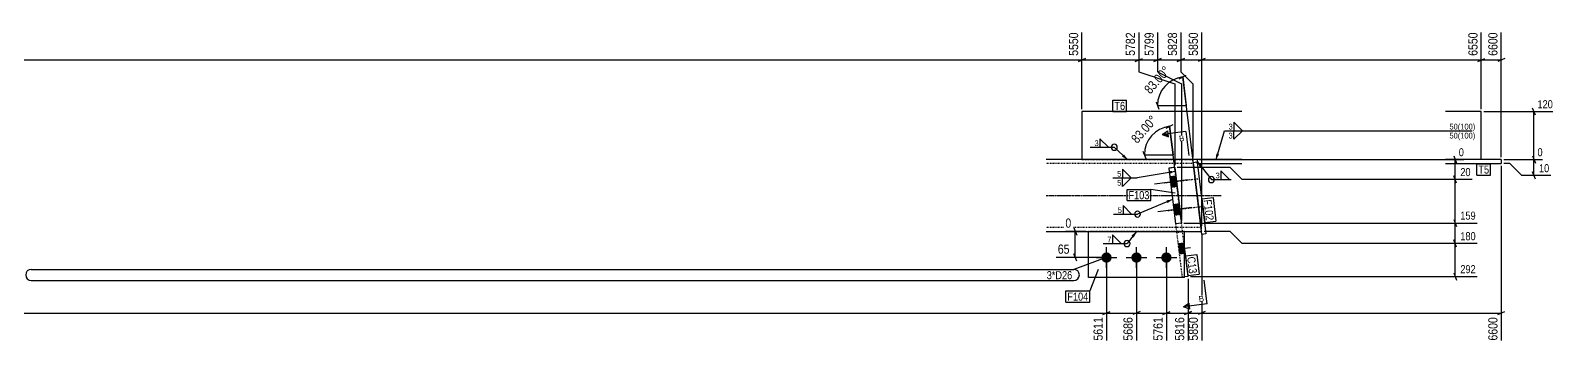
# Model space of a CAD drawing. Header units: millimetres. Extents: x 14 to 46378, y 9 to 1632.
# Drawn here: x 2992 to 6808, y 79 to 859 of the extents above; entities that cross this region are included whole.
import ezdxf

# ---------------------------------------------------------------- set-up
doc = ezdxf.new("R2010")
doc.units = ezdxf.units.MM
doc.linetypes.add('DXK_LINE_DOT2', pattern=[3.9198, 1.9599, -1.9599])
doc.linetypes.add('DXK_LINE_DOT3', pattern=[5.9187, 2.979, -0.9799, 0.9799, -0.9799])
for name, color, linetype in [('MÅLSÆTNING', 7, 'Continuous'), ('STÅL', 7, 'Continuous'), ('TEKST', 7, 'Continuous')]:
    doc.layers.add(name, color=color, linetype=linetype)
doc.styles.add('Arial', font='ARIAL.TTF', dxfattribs={"height": 0.2})
doc.styles.add('Arial Narrow', font='ARIALN.TTF', dxfattribs={"height": 0.2})

msp = doc.modelspace()

# ---------------------------------------------------------------- hatches: boundary and pattern name
at = {"layer": 'STÅL', "linetype": 'Continuous'}
for points in [[(5862.5, 469.3), (5859.3, 495.1), (5844.4, 493.3), (5847.6, 467.5)], [(5871, 399.8), (5867.8, 425.6), (5852.9, 423.8), (5856.1, 398)], [(5865, 325.5), (5868.2, 299.7), (5883.1, 301.5), (5879.9, 327.3)], [(5685.9, 304.6, -1), (5685.9, 278.6, -1)], [(5760.9, 304.6, -1), (5760.9, 278.6, -1)], [(5835.9, 304.6, -1), (5835.9, 278.6, -1)]]:
    msp.add_hatch(color=96, dxfattribs=at).paths.add_polyline_path(points)
at = {"layer": 'TEKST', "linetype": 'Continuous'}
for color, points in [(3, [(5729.8, 549.6), (5738.1, 536.6), (5724.6, 544.1)]), (3, [(5967.8, 549.9), (5960.1, 536.6), (5960.6, 552)]), (3, [(5842.4, 508.2), (5857.8, 507), (5843.7, 500.8)]), (3, [(5919.5, 517.5), (5913.1, 531.6), (5925.4, 522.1)]), (3, [(5836, 434.6), (5851.3, 436.9), (5838.9, 427.7)]), (3, [(5748.6, 347.1), (5760.9, 356.6), (5754.5, 342.4)]), (30, [(5892.2, 177.5), (5893.2, 170.1), (5878.3, 168.2)])]:
    msp.add_hatch(color=color, dxfattribs=at).paths.add_polyline_path(points)

# ---------------------------------------------------------------- linework, layer by layer
at = {"layer": 'MÅLSÆTNING', "color": 7, "linetype": 'Continuous'}
for p, q in [((5624.4, 662.6), (5624.4, 854.6)), ((5624.4, 662.6), (5624.4, 854.6)), ((5872.1, 854.6), (5872.1, 755.9)), ((5924.2, 370.7), (5924.2, 854.6)), ((6624.4, 662.6), (6624.4, 854.6)), ((6674.4, 542.6), (6674.4, 854.6)), ((2734.4, 785.9), (5624.4, 785.9)), ((5633.4, 789.5), (5615.4, 782.3)), ((5615.4, 782.3), (5633.4, 789.5)), ((5863.1, 782.3), (5881.1, 789.5)), ((5872.1, 785.9), (5924.2, 785.9)), ((5933.2, 789.5), (5915.2, 782.3)), ((6615.4, 782.3), (6633.4, 789.5)), ((6624.4, 785.9), (6674.4, 785.9)), ((6683.4, 789.5), (6665.4, 782.3)), ((5868.2, 738.6), (5885.2, 747.9)), ((5872.1, 755.9), (5902.1, 725.9)), ((5873.7, 725.9), (5873.7, 384)), ((5873.7, 725.9), (5873.7, 384)), ((5923.4, 362.5), (5876.7, 743.3)), ((5876.7, 743.3), (5885.5, 671.8)), ((5902.1, 725.9), (5902.1, 542.6)), ((5902.1, 725.9), (5902.1, 542.6)), ((5809.9, 680.8), (5817.1, 662.8)), ((5813.5, 671.8), (5885.5, 671.8)), ((6630.4, 656.6), (6803.5, 656.6)), ((6759.7, 647.6), (6752.5, 665.6)), ((5835.5, 615.1), (5852.5, 624.4)), ((5857.6, 508.6), (5844, 619.8)), ((5844, 619.8), (5852.8, 548.3)), ((5777.2, 557.3), (5784.4, 539.3)), ((5780.8, 548.3), (5852.8, 548.3)), ((5919.1, 536.6), (6580.8, 536.6)), ((6555.4, 545.6), (6562.6, 527.6)), ((6559, 486.9), (6559, 536.6)), ((6680.4, 536.6), (6777.9, 536.6)), ((6752.5, 545.6), (6759.7, 527.6)), ((6756.1, 496.6), (6756.1, 536.6)), ((5995.6, 516.9), (5862.6, 516.9)), ((5995.6, 516.9), (5862.6, 516.9)), ((6025.6, 486.9), (5995.6, 516.9)), ((6025.6, 486.9), (5995.6, 516.9)), ((6674.4, 520.6), (6674.4, 84)), ((6696.1, 526.6), (6680.4, 526.6)), ((6726.1, 496.6), (6696.1, 526.6)), ((6798.4, 496.6), (6726.1, 496.6)), ((6759.7, 487.6), (6752.5, 505.6)), ((6601.3, 486.9), (6025.6, 486.9)), ((6601.3, 486.9), (6025.6, 486.9)), ((6562.6, 477.9), (6555.4, 495.9)), ((6562.6, 477.9), (6555.4, 495.9)), ((6559, 378), (6559, 486.9)), ((6555.4, 387), (6562.6, 369)), ((6555.4, 387), (6562.6, 369)), ((5634.9, 356.6), (5583, 356.6)), ((5604.2, 365.6), (5611.4, 347.6)), ((5607.8, 291.6), (5607.8, 356.6)), ((5879.7, 378), (6614.1, 378)), ((5879.7, 378), (6614.1, 378)), ((5924.2, 350.6), (5924.2, 84)), ((5924.2, 350.6), (5924.2, 84)), ((5995.6, 356.6), (5930.2, 356.6)), ((5995.6, 356.6), (5930.2, 356.6)), ((6025.6, 326.6), (5995.6, 356.6)), ((6025.6, 326.6), (5995.6, 356.6)), ((6559, 326.6), (6559, 378)), ((6614.1, 326.6), (6025.6, 326.6)), ((6614.1, 326.6), (6025.6, 326.6)), ((6562.6, 317.6), (6555.4, 335.6)), ((6562.6, 317.6), (6555.4, 335.6)), ((6559, 244.1), (6559, 326.6)), ((5679.9, 291.6), (5559.7, 291.6)), ((5611.4, 282.6), (5604.2, 300.6)), ((5685.9, 285.6), (5685.9, 84)), ((5685.9, 285.6), (5685.9, 84)), ((5760.9, 285.6), (5760.9, 84)), ((5760.9, 285.6), (5760.9, 84)), ((5835.9, 285.6), (5835.9, 84)), ((5890.1, 238.1), (5890.1, 84)), ((5896.1, 244.1), (6614.1, 244.1)), ((6555.4, 253.1), (6562.6, 235.1)), ((2799.4, 152.7), (5685.9, 152.7)), ((5676.9, 149.1), (5694.9, 156.3)), ((5676.9, 149.1), (5694.9, 156.3)), ((5685.9, 152.7), (5760.9, 152.7)), ((5769.9, 156.3), (5751.9, 149.1)), ((5769.9, 156.3), (5751.9, 149.1)), ((5826.9, 149.1), (5844.9, 156.3)), ((5881.1, 149.1), (5899.1, 156.3)), ((5890.1, 152.7), (5924.2, 152.7)), ((5933.2, 156.3), (5915.2, 149.1)), ((5933.2, 156.3), (5915.2, 149.1)), ((5924.2, 152.7), (6674.4, 152.7)), ((6665.4, 149.1), (6683.4, 156.3))]:
    msp.add_line(p, q, dxfattribs=at)
for centre in [(5885.5, 671.8), (5852.8, 548.3)]:
    msp.add_arc(centre, 72, 97, 180, dxfattribs=at)
at = {"layer": 'STÅL', "color": 2, "linetype": 'Continuous'}
for p, q in [((6024.9, 656.6), (5624.4, 656.6)), ((5624.4, 656.6), (5624.4, 536.6)), ((6624.4, 656.6), (6534.4, 656.6)), ((6624.4, 536.6), (6624.4, 656.6)), ((5902.1, 536.6), (5534.4, 536.6)), ((5913.1, 536.6), (5902.1, 536.6)), ((5923.3, 363.8), (5902.1, 536.6)), ((6024.9, 536.6), (5913.1, 536.6)), ((5913.1, 536.6), (5913.1, 528.4)), ((6674.4, 536.6), (6534.4, 536.6)), ((6674.4, 536.6), (6674.4, 526.6)), ((5856.6, 516.9), (5841.7, 515.1)), ((5841.7, 515.1), (5858.8, 376.2)), ((5856.6, 516.9), (5873.7, 378)), ((5913, 529.8), (5903, 528.6)), ((5913, 529.8), (5934.9, 350.8)), ((5913.4, 526.6), (6024.9, 526.6)), ((6534.4, 526.6), (6674.4, 526.6)), ((5534.4, 356.6), (5924.2, 356.6)), ((5640.9, 241.6), (5640.9, 356.6)), ((5873.7, 378), (5858.8, 376.2)), ((5880.9, 241.6), (5880.9, 356.6)), ((5925, 349.6), (5923.3, 363.8)), ((5934.9, 350.8), (5925, 349.6)), ((5890.1, 244.1), (5880.9, 319.5)), ((5880.9, 241.6), (5640.9, 241.6)), ((5890.1, 244.1), (5880.9, 243))]:
    msp.add_line(p, q, dxfattribs=at)
at = {"layer": 'STÅL', "color": 7, "linetype": 'DXK_LINE_DOT2'}
for p, q in [((5624.4, 536.6), (5902.1, 536.6)), ((6024.9, 536.6), (5913.1, 536.6)), ((6624.4, 536.6), (6534.4, 536.6)), ((5903.3, 526.6), (5534.4, 526.6)), ((5856.6, 516.9), (5841.7, 515.1)), ((5841.7, 515.1), (5875.2, 242.3)), ((5880.9, 319.5), (5856.6, 516.9)), ((5903, 528.6), (5923.3, 363.8)), ((5913.1, 526.6), (5913.1, 528.4)), ((5913.1, 526.6), (5913.4, 526.6)), ((5922.9, 366.6), (5534.4, 366.6)), ((5880.9, 356.6), (5640.9, 356.6)), ((5861.4, 354.7), (5876.3, 356.5)), ((5861.4, 354.7), (5876.3, 356.5)), ((5923.9, 358.5), (5923.3, 363.8)), ((5924.2, 356.6), (5923.9, 358.5)), ((5881.6, 313.6), (5866.7, 311.8)), ((5880.9, 243), (5875.2, 242.3))]:
    msp.add_line(p, q, dxfattribs=at)
at = {"layer": 'STÅL', "color": 96, "linetype": 'Continuous'}
for p, q in [((5890.7, 485.9), (5806.3, 475.5)), ((5859.3, 495.1), (5844.4, 493.3)), ((5862.5, 469.3), (5847.6, 467.5)), ((5867.8, 425.6), (5852.9, 423.8)), ((5899.2, 416.4), (5814.8, 406)), ((5871, 399.8), (5856.1, 398)), ((5685.9, 265.6), (5685.9, 317.6)), ((5760.9, 265.6), (5760.9, 317.6)), ((5835.9, 265.6), (5835.9, 317.6)), ((5879.9, 327.3), (5865, 325.5)), ((5896.4, 316.3), (5866.6, 312.6)), ((5659.9, 291.6), (5711.9, 291.6)), ((5734.9, 291.6), (5786.9, 291.6)), ((5809.9, 291.6), (5861.9, 291.6)), ((5883.1, 301.5), (5868.2, 299.7))]:
    msp.add_line(p, q, dxfattribs=at)
at = {"layer": 'STÅL', "color": 96, "linetype": 'DXK_LINE_DOT2'}
for p, q in [((5831.1, 478.6), (5915.5, 488.9)), ((5844.4, 493.3), (5859.3, 495.1)), ((5847.6, 467.5), (5862.5, 469.3)), ((5852.9, 423.8), (5867.8, 425.6)), ((5839.6, 409.1), (5924, 419.4)), ((5856.1, 398), (5871, 399.8))]:
    msp.add_line(p, q, dxfattribs=at)
at = {"layer": 'STÅL', "color": 7, "linetype": 'DXK_LINE_DOT3'}
msp.add_line((5534.4, 446.6), (5973.1, 446.6), dxfattribs=at)
at = {"layer": 'TEKST', "color": 3, "linetype": 'Continuous'}
for p, q in [((5857.8, 507), (5762.3, 491)), ((5760.9, 356.6), (5737.3, 326.5))]:
    msp.add_line(p, q, dxfattribs=at)
at = {"layer": 'TEKST', "color": 30, "linetype": 'Continuous'}
msp.add_line((5878.3, 168.2), (5892.2, 177.5), dxfattribs=at)
at = {"layer": 'TEKST', "color": 3, "linetype": 'Continuous'}
for centre, start, end in [((5705.4, 567.4), 90, 270), ((5705.4, 567.4), 270, 90), ((5763.6, 400.2), 90, 270), ((5763.6, 400.2), 270, 90), ((5737.3, 326.5), 90, 270), ((5737.3, 326.5), 270, 90)]:
    msp.add_arc(centre, 7.5, start, end, dxfattribs=at)
at = {"layer": 'TEKST', "color": 7, "linetype": 'Continuous'}
msp.add_arc((2993.6, 248), 14.1, 90, 270, dxfattribs=at)

# ---------------------------------------------------------------- wipeouts: each hides what was drawn before it
at = {"color": 0}
for points in [[(6001.9, 610.7), (6001.9, 628.1), (5990.3, 628.1), (5990.3, 610.7)], [(5666.1, 569.2), (5666.1, 586.6), (5654.6, 586.6), (5654.6, 569.2)], [(5600.2, 237.5), (5600.2, 258.5), (5536.2, 258.5), (5536.2, 237.5)], [(5640.2, 183.9), (5640.2, 204.9), (5587.8, 204.9), (5587.8, 183.9)]]:
    msp.add_wipeout(points, dxfattribs=at).dxf.layer = 'TEKST'
at = {"color": 0, "linetype": 'Continuous'}
msp.add_wipeout([(6602.5, 610.7), (6602.5, 628.1), (6543.4, 628.1), (6543.4, 610.7)], dxfattribs=at).dxf.layer = 'TEKST'

# ---------------------------------------------------------------- next in the draw order: linework, layer by layer
at = {"layer": 'TEKST', "color": 3, "linetype": 'Continuous'}
for p, q in [((6026.4, 608.9), (6005, 630.3)), ((6005, 630.3), (6005, 608.9)), ((5690.6, 567.4), (5669.2, 588.8)), ((5669.2, 588.8), (5669.2, 567.4)), ((6005, 608.9), (6026.4, 608.9)), ((5645.3, 567.4), (5705.4, 567.4)), ((5669.2, 567.4), (5690.6, 567.4))]:
    msp.add_line(p, q, dxfattribs=at)

# ---------------------------------------------------------------- next in the draw order: texts
at = {"layer": 'TEKST', "color": 3, "style": 'Arial Narrow'}
msp.add_text('3', height=14.3, dxfattribs=at).set_placement((5655.8, 570.4))

# ---------------------------------------------------------------- next in the draw order: wipeouts: each hides what was drawn before it
at = {"color": 0, "linetype": 'Continuous'}
for points, layer in [([(5919.4, 859.4), (5885.8, 859.4), (5885.8, 791.3), (5919.4, 791.3)], 'MÅLSÆTNING'), ([(6669.6, 859.4), (6636, 859.4), (6636, 791.3), (6669.6, 791.3)], 'MÅLSÆTNING'), ([(6585, 540.8), (6585, 570.2), (6563.8, 570.2), (6563.8, 540.8)], 'MÅLSÆTNING'), ([(6782.1, 540.8), (6782.1, 570.2), (6760.9, 570.2), (6760.9, 540.8)], 'MÅLSÆTNING'), ([(6601.6, 491.1), (6601.6, 520.5), (6567.7, 520.5), (6567.7, 491.1)], 'MÅLSÆTNING'), ([(5602.4, 361.4), (5602.4, 395), (5578.2, 395), (5578.2, 361.4)], 'MÅLSÆTNING'), ([(6614.4, 382.2), (6614.4, 411.6), (6567.7, 411.6), (6567.7, 382.2)], 'MÅLSÆTNING'), ([(6614.4, 330.8), (6614.4, 360.2), (6567.7, 360.2), (6567.7, 330.8)], 'MÅLSÆTNING'), ([(5598.1, 296.4), (5598.1, 330), (5559.2, 330), (5559.2, 296.4)], 'MÅLSÆTNING'), ([(6614.4, 248.3), (6614.4, 277.7), (6567.7, 277.7), (6567.7, 248.3)], 'MÅLSÆTNING'), ([(5681.1, 147.3), (5647.5, 147.3), (5647.5, 79.2), (5681.1, 79.2)], 'MÅLSÆTNING'), ([(5919.4, 147.3), (5885.8, 147.3), (5885.8, 79.2), (5919.4, 79.2)], 'MÅLSÆTNING'), ([(6669.6, 147.3), (6636, 147.3), (6636, 79.2), (6669.6, 79.2)], 'MÅLSÆTNING'), ([(5931, 182.3), (5929.1, 197.1), (5915.9, 195.5), (5917.7, 180.6)], 'TEKST')]:
    msp.add_wipeout(points, dxfattribs=at).dxf.layer = layer
at = {"color": 0}
for points, layer in [([(5854.2, 758.3), (5829.1, 780.6), (5770.6, 714.5), (5795.8, 692.2)], 'MÅLSÆTNING'), ([(5821.5, 634.8), (5796.4, 657.1), (5737.9, 591), (5763.1, 568.7)], 'MÅLSÆTNING'), ([(5723, 492.8), (5723, 510.2), (5711.4, 510.2), (5711.4, 492.8)], 'TEKST'), ([(5969.4, 488.4), (5969.4, 505.8), (5957.8, 505.8), (5957.8, 488.4)], 'TEKST'), ([(5793.3, 437.6), (5793.3, 458.6), (5740.9, 458.6), (5740.9, 437.6)], 'TEKST'), ([(5698, 328.3), (5698, 345.7), (5686.5, 345.7), (5686.5, 328.3)], 'TEKST'), ([(5600.2, 237.5), (5600.2, 258.5), (5536.2, 258.5), (5536.2, 237.5)], 'TEKST'), ([(5640.2, 183.9), (5640.2, 204.9), (5587.8, 204.9), (5587.8, 183.9)], 'TEKST')]:
    msp.add_wipeout(points, dxfattribs=at).dxf.layer = layer

# ---------------------------------------------------------------- next in the draw order: hatches: boundary and pattern name
at = {"layer": 'TEKST', "linetype": 'Continuous'}
msp.add_hatch(color=30, dxfattribs=at).paths.add_polyline_path([(5840.2, 601.1), (5841.1, 593.7), (5825.3, 599.3)])

# ---------------------------------------------------------------- next in the draw order: linework, layer by layer
at = {"layer": 'MÅLSÆTNING', "color": 7, "linetype": 'Continuous'}
for p, q in [((5766.6, 854.6), (5766.6, 755.9)), ((5813.7, 854.6), (5813.7, 755.9)), ((5813.7, 854.6), (5813.7, 755.9)), ((5872.1, 854.6), (5872.1, 755.9)), ((5924.2, 370.7), (5924.2, 854.6)), ((6624.4, 662.6), (6624.4, 854.6)), ((5757.6, 782.3), (5775.6, 789.5)), ((5766.6, 785.9), (5813.7, 785.9)), ((5804.7, 782.3), (5822.7, 789.5)), ((5813.7, 785.9), (5872.1, 785.9)), ((5881.1, 789.5), (5863.1, 782.3)), ((5933.2, 789.5), (5915.2, 782.3)), ((5924.2, 785.9), (6624.4, 785.9)), ((6615.4, 782.3), (6633.4, 789.5)), ((5766.6, 755.9), (5856.6, 725.9)), ((5766.6, 755.9), (5856.6, 725.9)), ((5813.7, 755.9), (5873.7, 725.9)), ((5813.7, 755.9), (5873.7, 725.9)), ((5856.6, 725.9), (5856.6, 522.9)), ((5856.6, 725.9), (5856.6, 522.9)), ((5872.1, 755.9), (5902.1, 725.9)), ((5890.1, 238.1), (5890.1, 84)), ((5835.9, 152.7), (5890.1, 152.7)), ((5899.1, 156.3), (5881.1, 149.1))]:
    msp.add_line(p, q, dxfattribs=at)
at = {"layer": 'TEKST', "color": 30, "linetype": 'Continuous'}
for p, q in [((5825.3, 599.3), (5839.3, 608.6)), ((5825.3, 599.3), (5841.1, 593.7)), ((5841.1, 593.7), (5839.3, 608.6))]:
    msp.add_line(p, q, dxfattribs=at)
at = {"layer": 'TEKST', "color": 3, "linetype": 'Continuous'}
for p, q in [((5738.1, 536.6), (5705.4, 567.4)), ((5747.5, 491), (5726, 512.4)), ((5726, 512.4), (5726, 491)), ((5913.1, 531.6), (5948.5, 486.6)), ((5993.9, 486.6), (5972.5, 508.1)), ((5972.5, 508.1), (5972.5, 486.6)), ((5726, 491), (5747.5, 491)), ((5948.5, 486.6), (5998.2, 486.6)), ((5972.5, 486.6), (5993.9, 486.6)), ((5722.5, 326.5), (5701.1, 348)), ((5701.1, 348), (5701.1, 326.5)), ((5677.2, 326.5), (5737.3, 326.5)), ((5701.1, 326.5), (5722.5, 326.5))]:
    msp.add_line(p, q, dxfattribs=at)
at = {"layer": 'TEKST', "color": 7, "linetype": 'Continuous'}
for p, q in [((5684.8, 291.6), (5603.8, 262.1)), ((2993.6, 262.1), (5603.8, 262.1)), ((2993.6, 233.9), (5603.8, 233.9)), ((5665.2, 261.5), (5643.8, 208.5)), ((5584.2, 208.5), (5643.8, 208.5)), ((5584.2, 180.3), (5584.2, 208.5)), ((5643.8, 180.3), (5643.8, 208.5)), ((5584.2, 180.3), (5643.8, 180.3)), ((5937.8, 175.5), (5878.3, 168.2))]:
    msp.add_line(p, q, dxfattribs=at)
at = {"layer": 'TEKST', "color": 3, "linetype": 'Continuous'}
for start, end in [(90, 270), (270, 90)]:
    msp.add_arc((5948.5, 486.6), 7.5, start, end, dxfattribs=at)
at = {"layer": 'TEKST', "color": 7, "linetype": 'Continuous'}
msp.add_arc((5603.8, 248), 14.1, 270, 90, dxfattribs=at)

# ---------------------------------------------------------------- next in the draw order: texts
at = {"layer": 'MÅLSÆTNING', "color": 3, "linetype": 'Continuous', "style": 'Arial Narrow'}
for s, p in [('5850', (5914.6, 796.1)), ('6600', (6664.8, 796.1)), ('5611', (5676.3, 84)), ('5850', (5914.6, 84)), ('6600', (6664.8, 84))]:
    msp.add_text(s, height=22.91, rotation=90.0002, dxfattribs=at).set_placement(p)
at = {"layer": 'MÅLSÆTNING', "color": 3, "style": 'Arial Narrow'}
for p in [(5795.4, 699), (5762.7, 575.5)]:
    msp.add_text('83.00°', height=22.91, rotation=48.5009, dxfattribs=at).set_placement(p)
at = {"layer": 'MÅLSÆTNING', "color": 3, "linetype": 'Continuous', "style": 'Arial Narrow'}
for s, height, p in [('0', 20, (6568, 545)), ('20', 20.04, (6571.9, 495.3)), ('0', 22.9, (5583, 366.2)), ('159', 20.04, (6571.9, 386.4)), ('180', 20.04, (6571.9, 335)), ('65', 22.91, (5564, 301.2)), ('292', 20.04, (6571.9, 252.5))]:
    msp.add_text(s, height=height, dxfattribs=at).set_placement(p)
at = {"layer": 'TEKST', "color": 3, "style": 'Arial Narrow'}
for s, height, p in [('3', 14.3, (5959, 489.6)), ('7', 14.3, (5687.7, 329.5)), ('3*D26', 20.04, (5536.2, 237.5)), ('F104', 20.04, (5587.8, 183.9))]:
    msp.add_text(s, height=height, dxfattribs=at).set_placement(p)
at = {"layer": 'TEKST', "color": 3, "linetype": 'Continuous', "style": 'Arial'}
msp.add_text('B', height=14.3, rotation=7.0015, dxfattribs=at).set_placement((5917.7, 180.6))

# ---------------------------------------------------------------- next in the draw order: wipeouts: each hides what was drawn before it
at = {"color": 0, "linetype": 'Continuous'}
for points, layer in [([(6798.7, 500.8), (6798.7, 530.2), (6764.7, 530.2), (6764.7, 500.8)], 'MÅLSÆTNING'), ([(6001.9, 588.2), (6001.9, 605.6), (5990.3, 605.6), (5990.3, 588.2)], 'TEKST'), ([(6602.5, 588.2), (6602.5, 605.6), (6543.4, 605.6), (6543.4, 588.2)], 'TEKST')]:
    msp.add_wipeout(points, dxfattribs=at).dxf.layer = layer
at = {"color": 0}
for points in [[(6643.9, 501.6), (6643.9, 522.6), (6617.1, 522.6), (6617.1, 501.6)], [(5793.3, 437.6), (5793.3, 458.6), (5740.9, 458.6), (5740.9, 437.6)]]:
    msp.add_wipeout(points, dxfattribs=at).dxf.layer = 'TEKST'

# ---------------------------------------------------------------- next in the draw order: linework, layer by layer
at = {"layer": 'MÅLSÆTNING', "color": 7, "linetype": 'Continuous'}
for p, q in [((6756.1, 536.6), (6756.1, 656.6)), ((6680.4, 536.6), (6777.9, 536.6)), ((6752.5, 545.6), (6759.7, 527.6))]:
    msp.add_line(p, q, dxfattribs=at)
at = {"layer": 'TEKST', "color": 3, "linetype": 'Continuous'}
for p, q in [((5960.1, 536.6), (5981, 608.9)), ((5981, 608.9), (6601.3, 608.9)), ((6005, 608.9), (6026.4, 608.9)), ((6026.4, 608.9), (6005, 587.4)), ((6005, 587.4), (6005, 608.9)), ((5851.3, 436.9), (5763.6, 400.2))]:
    msp.add_line(p, q, dxfattribs=at)
at = {"layer": 'TEKST', "color": 7, "linetype": 'Continuous'}
for p, q in [((5737.3, 462.2), (5796.9, 462.2)), ((5737.3, 434), (5737.3, 462.2)), ((5857.6, 452.6), (5796.9, 462.2)), ((5796.9, 434), (5796.9, 462.2)), ((5737.3, 434), (5796.9, 434))]:
    msp.add_line(p, q, dxfattribs=at)

# ---------------------------------------------------------------- next in the draw order: texts
at = {"layer": 'MÅLSÆTNING', "color": 3, "linetype": 'Continuous', "style": 'Arial Narrow'}
for s, height, p in [('0', 20, (6765.1, 545)), ('10', 20.04, (6768.9, 505))]:
    msp.add_text(s, height=height, dxfattribs=at).set_placement(p)
at = {"layer": 'TEKST', "color": 3, "style": 'Arial Narrow'}
for s, height, p in [('3', 14.3, (5991.5, 611.9)), ('F103', 20.04, (5740.9, 437.6))]:
    msp.add_text(s, height=height, dxfattribs=at).set_placement(p)
at = {"layer": 'TEKST', "color": 3, "linetype": 'Continuous', "style": 'Arial Narrow'}
for s, height, p in [('50(100)', 14.32, (6544.6, 611.9)), ('3', 14.3, (5991.5, 589.4)), ('50(100)', 14.32, (6544.6, 589.4))]:
    msp.add_text(s, height=height, dxfattribs=at).set_placement(p)

# ---------------------------------------------------------------- next in the draw order: wipeouts: each hides what was drawn before it
at = {"color": 0, "linetype": 'Continuous'}
for points, layer in [([(5867.3, 859.4), (5833.7, 859.4), (5833.7, 791.3), (5867.3, 791.3)], 'MÅLSÆTNING'), ([(6619.6, 859.4), (6586, 859.4), (6586, 791.3), (6619.6, 791.3)], 'MÅLSÆTNING'), ([(5885.3, 147.3), (5851.7, 147.3), (5851.7, 79.2), (5885.3, 79.2)], 'MÅLSÆTNING'), ([(5881.7, 583.6), (5879.9, 598.5), (5866.6, 596.8), (5868.4, 581.9)], 'TEKST')]:
    msp.add_wipeout(points, dxfattribs=at).dxf.layer = layer
at = {"color": 0}
for points in [[(5732.5, 660.8), (5732.5, 681.8), (5705.7, 681.8), (5705.7, 660.8)], [(6643.9, 501.6), (6643.9, 522.6), (6617.1, 522.6), (6617.1, 501.6)], [(5935, 383.2), (5955.9, 385.8), (5949.5, 437.8), (5928.6, 435.3)], [(5892.9, 250.6), (5913.7, 253.2), (5908.6, 295.1), (5887.7, 292.5)]]:
    msp.add_wipeout(points, dxfattribs=at).dxf.layer = 'TEKST'

# ---------------------------------------------------------------- next in the draw order: linework, layer by layer
at = {"layer": 'MÅLSÆTNING', "color": 7, "linetype": 'Continuous'}
for p, q in [((5822.7, 789.5), (5804.7, 782.3)), ((5835.9, 285.6), (5835.9, 84)), ((5760.9, 152.7), (5835.9, 152.7)), ((5826.9, 149.1), (5844.9, 156.3))]:
    msp.add_line(p, q, dxfattribs=at)
at = {"layer": 'TEKST', "color": 7, "linetype": 'Continuous'}
for p, q in [((5884.9, 606.6), (5825.3, 599.3)), ((5884.9, 606.6), (5892.2, 547.1)), ((6613.5, 526.2), (6647.5, 526.2)), ((6613.5, 498), (6613.5, 526.2)), ((6613.5, 498), (6647.5, 498)), ((6647.5, 498), (6647.5, 526.2))]:
    msp.add_line(p, q, dxfattribs=at)
at = {"layer": 'TEKST', "color": 30, "linetype": 'Continuous'}
for p, q in [((5894.1, 162.6), (5878.3, 168.2)), ((5892.2, 177.5), (5894.1, 162.6))]:
    msp.add_line(p, q, dxfattribs=at)

# ---------------------------------------------------------------- next in the draw order: texts
at = {"layer": 'MÅLSÆTNING', "color": 3, "linetype": 'Continuous', "style": 'Arial Narrow'}
for s, p in [('5828', (5862.5, 796.1)), ('6550', (6614.8, 796.1)), ('5816', (5880.5, 84))]:
    msp.add_text(s, height=22.91, rotation=90.0002, dxfattribs=at).set_placement(p)
at = {"layer": 'TEKST', "color": 3, "linetype": 'Continuous', "style": 'Arial'}
msp.add_text('B', height=14.3, rotation=7.0015, dxfattribs=at).set_placement((5868.4, 581.9))
at = {"layer": 'TEKST', "color": 3, "style": 'Arial Narrow'}
msp.add_text('T5', height=20.04, dxfattribs=at).set_placement((6617.1, 501.6))

# ---------------------------------------------------------------- next in the draw order: wipeouts: each hides what was drawn before it
at = {"color": 0, "linetype": 'Continuous'}
for points, layer in [([(6807.7, 660.8), (6807.7, 690.2), (6760.9, 690.2), (6760.9, 660.8)], 'MÅLSÆTNING'), ([(5723, 470.3), (5723, 487.7), (5711.4, 487.7), (5711.4, 470.3)], 'TEKST')]:
    msp.add_wipeout(points, dxfattribs=at).dxf.layer = layer
at = {"color": 0}
for points in [[(5732.5, 660.8), (5732.5, 681.8), (5705.7, 681.8), (5705.7, 660.8)], [(5935, 383.2), (5955.9, 385.8), (5949.5, 437.8), (5928.6, 435.3)], [(5724.3, 402), (5724.3, 419.4), (5712.7, 419.4), (5712.7, 402)], [(5892.9, 250.6), (5913.7, 253.2), (5908.6, 295.1), (5887.7, 292.5)]]:
    msp.add_wipeout(points, dxfattribs=at).dxf.layer = 'TEKST'

# ---------------------------------------------------------------- next in the draw order: linework, layer by layer
at = {"layer": 'TEKST', "color": 7, "linetype": 'Continuous'}
for p, q in [((5702.1, 685.4), (5736.1, 685.4)), ((5702.1, 657.2), (5702.1, 685.4)), ((5702.1, 657.2), (5736.1, 657.2)), ((5736.1, 657.2), (5736.1, 685.4)), ((5924.6, 438.4), (5952.6, 441.8)), ((5924.6, 438.4), (5931.9, 379.2)), ((5952.6, 441.8), (5959.9, 382.6)), ((5931.9, 379.2), (5959.9, 382.6)), ((5883.7, 295.7), (5911.7, 299.1)), ((5883.7, 295.7), (5889.7, 246.6)), ((5911.7, 299.1), (5917.7, 250.1)), ((5889.7, 246.6), (5917.7, 250.1)), ((5937.8, 175.5), (5930.5, 235.1))]:
    msp.add_line(p, q, dxfattribs=at)
at = {"layer": 'TEKST', "color": 3, "linetype": 'Continuous'}
for p, q in [((5702.1, 491), (5762.3, 491)), ((5726, 491), (5747.5, 491)), ((5747.5, 491), (5726, 469.5)), ((5726, 469.5), (5726, 491)), ((5748.8, 400.2), (5727.4, 421.7)), ((5727.4, 421.7), (5727.4, 400.2)), ((5703.4, 400.2), (5763.6, 400.2)), ((5727.4, 400.2), (5748.8, 400.2))]:
    msp.add_line(p, q, dxfattribs=at)

# ---------------------------------------------------------------- next in the draw order: texts
at = {"layer": 'MÅLSÆTNING', "color": 3, "linetype": 'Continuous', "style": 'Arial Narrow'}
msp.add_text('120', height=20.04, dxfattribs=at).set_placement((6765.1, 665))
at = {"layer": 'TEKST', "color": 3, "style": 'Arial Narrow'}
for s, height, p in [('T6', 20.04, (5705.7, 660.8)), ('5', 14.3, (5712.6, 494)), ('5', 14.3, (5713.9, 403.2))]:
    msp.add_text(s, height=height, dxfattribs=at).set_placement(p)
at = {"layer": 'TEKST', "color": 3, "linetype": 'Continuous', "style": 'Arial Narrow'}
msp.add_text('5', height=14.3, dxfattribs=at).set_placement((5712.6, 471.5))
at = {"layer": 'TEKST', "color": 3, "style": 'Arial Narrow'}
for s, p in [('F102', (5928.6, 435.3)), ('C13', (5887.7, 292.5))]:
    msp.add_text(s, height=20.04, rotation=-82.9987, dxfattribs=at).set_placement(p)

# ---------------------------------------------------------------- next in the draw order: wipeouts: each hides what was drawn before it
at = {"color": 0, "linetype": 'Continuous'}
for points in [[(5808.9, 859.4), (5775.3, 859.4), (5775.3, 791.3), (5808.9, 791.3)], [(5756.1, 147.3), (5722.5, 147.3), (5722.5, 79.2), (5756.1, 79.2)], [(5831.1, 147.3), (5797.5, 147.3), (5797.5, 79.2), (5831.1, 79.2)]]:
    msp.add_wipeout(points, dxfattribs=at).dxf.layer = 'MÅLSÆTNING'

# ---------------------------------------------------------------- next in the draw order: linework, layer by layer
at = {"layer": 'MÅLSÆTNING', "color": 7, "linetype": 'Continuous'}
for p, q in [((5766.6, 854.6), (5766.6, 755.9)), ((5624.4, 785.9), (5766.6, 785.9)), ((5757.6, 782.3), (5775.6, 789.5))]:
    msp.add_line(p, q, dxfattribs=at)

# ---------------------------------------------------------------- next in the draw order: texts
at = {"layer": 'MÅLSÆTNING', "color": 3, "linetype": 'Continuous', "style": 'Arial Narrow'}
for s, p in [('5799', (5804.1, 796.1)), ('5686', (5751.3, 84)), ('5761', (5826.3, 84))]:
    msp.add_text(s, height=22.91, rotation=90.0002, dxfattribs=at).set_placement(p)

# ---------------------------------------------------------------- next in the draw order: wipeouts: each hides what was drawn before it
at = {"color": 0, "linetype": 'Continuous'}
for points in [[(5619.6, 859.4), (5586, 859.4), (5586, 791.3), (5619.6, 791.3)], [(5761.8, 859.4), (5728.2, 859.4), (5728.2, 791.3), (5761.8, 791.3)]]:
    msp.add_wipeout(points, dxfattribs=at).dxf.layer = 'MÅLSÆTNING'

# ---------------------------------------------------------------- next in the draw order: texts
at = {"layer": 'MÅLSÆTNING', "color": 3, "linetype": 'Continuous', "style": 'Arial Narrow'}
for s, p in [('5550', (5614.8, 796.1)), ('5782', (5757, 796.1))]:
    msp.add_text(s, height=22.91, rotation=90.0002, dxfattribs=at).set_placement(p)

doc.saveas('drawing.dxf')
